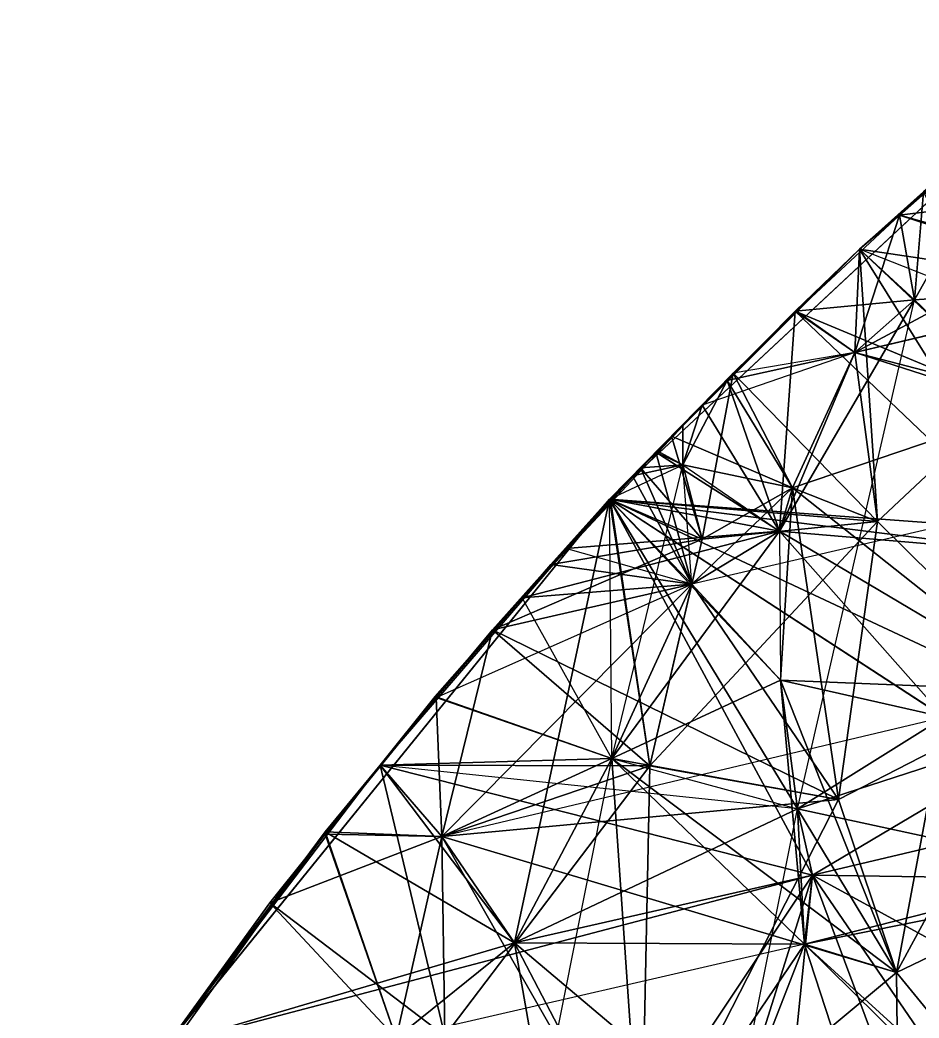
# Model space of a CAD drawing. Extents: x -22.5 to 0, y 0 to 22.5.
# Drawn here: x -19 to -15.08, y 13.078 to 17.43 of the extents above; entities that cross this region are included whole.
import ezdxf

# ---------------------------------------------------------------- set-up
doc = ezdxf.new("R2010")
doc.units = 0

msp = doc.modelspace()

# ---------------------------------------------------------------- linework, layer by layer
at = {"layer": 'Boundaries'}
for p, q in [((-16.43, 15.34, 58.95), (-14.19, 17.43, 58.95)), ((-15.34, 16.43, 54.58), (-14.19, 17.43, 54.58)), ((-16.43, 15.34, 54.58), (-15.34, 16.43, 54.58)), ((-18.36, 12.96, 58.95), (-16.43, 15.34, 58.95)), ((-17.43, 14.18, 54.58), (-16.43, 15.34, 54.58)), ((-18.36, 12.96, 54.58), (-17.43, 14.18, 54.58))]:
    msp.add_line(p, q, dxfattribs=at)
at = {"layer": 'Cylindrical crown wall'}
for points in [[(-16.43, 15.34, 58.95), (-14.19, 17.43, 58.95), (-15.34, 16.43, 57.86)], [(-14.19, 17.43, 58.95), (-15.06, 16.68, 57.58), (-15.34, 16.43, 57.86)], [(-14.77, 16.94, 56.22), (-14.19, 17.43, 55.67), (-14.77, 16.94, 55.13), (-15.34, 16.43, 55.67)], [(-15.34, 16.43, 57.13), (-15.06, 16.68, 57.58), (-14.19, 17.43, 56.77), (-14.77, 16.94, 56.22)], [(-14.19, 17.43, 54.58), (-15.34, 16.43, 54.58), (-14.77, 16.94, 55.13)], [(-15.34, 16.43, 55.67), (-14.77, 16.94, 55.13), (-15.34, 16.43, 54.58), (-15.89, 15.89, 55.13)], [(-15.89, 15.89, 56.22), (-15.34, 16.43, 57.13), (-14.77, 16.94, 56.22), (-15.34, 16.43, 55.67)], [(-15.62, 16.16, 57.58), (-15.34, 16.43, 57.86), (-15.06, 16.68, 57.58), (-15.34, 16.43, 57.13)], [(-16.43, 15.34, 58.95), (-15.34, 16.43, 57.86), (-15.62, 16.16, 57.58)], [(-15.89, 15.89, 56.22), (-15.34, 16.43, 55.67), (-15.89, 15.89, 55.13), (-16.43, 15.34, 55.67)], [(-16.43, 15.34, 56.77), (-15.62, 16.16, 57.58), (-15.34, 16.43, 57.13), (-15.89, 15.89, 56.22)], [(-15.34, 16.43, 54.58), (-16.43, 15.34, 54.58), (-15.89, 15.89, 55.13)], [(-16.43, 15.34, 58.95), (-15.62, 16.16, 57.58), (-16.43, 15.34, 56.77), (-17.19, 14.48, 57.58)], [(-16.43, 15.34, 55.67), (-15.89, 15.89, 55.13), (-16.43, 15.34, 54.58), (-16.94, 14.77, 55.13)], [(-16.43, 15.34, 56.77), (-15.89, 15.89, 56.22), (-16.43, 15.34, 55.67), (-16.94, 14.77, 56.22)], [(-18.36, 12.96, 58.95), (-16.43, 15.34, 58.95), (-17.43, 14.18, 57.86)], [(-16.43, 15.34, 58.95), (-17.19, 14.48, 57.58), (-17.43, 14.18, 57.86)], [(-16.94, 14.77, 56.22), (-16.43, 15.34, 55.67), (-16.94, 14.77, 55.13), (-17.43, 14.18, 55.67)], [(-17.43, 14.18, 57.13), (-17.19, 14.48, 57.58), (-16.43, 15.34, 56.77), (-16.94, 14.77, 56.22)], [(-16.43, 15.34, 54.58), (-17.43, 14.18, 54.58), (-16.94, 14.77, 55.13)], [(-17.43, 14.18, 55.67), (-16.94, 14.77, 55.13), (-17.43, 14.18, 54.58), (-17.91, 13.58, 55.13)], [(-17.91, 13.58, 56.22), (-17.43, 14.18, 57.13), (-16.94, 14.77, 56.22), (-17.43, 14.18, 55.67)], [(-17.67, 13.89, 57.58), (-17.43, 14.18, 57.86), (-17.19, 14.48, 57.58), (-17.43, 14.18, 57.13)], [(-18.36, 12.96, 58.95), (-17.43, 14.18, 57.86), (-17.67, 13.89, 57.58)], [(-17.91, 13.58, 56.22), (-17.43, 14.18, 55.67), (-17.91, 13.58, 55.13), (-18.36, 12.96, 55.67)], [(-17.67, 13.89, 57.58), (-17.43, 14.18, 57.13), (-17.91, 13.58, 56.22), (-18.36, 12.96, 56.77)], [(-17.43, 14.18, 54.58), (-18.36, 12.96, 54.58), (-17.91, 13.58, 55.13)], [(-18.36, 12.96, 58.95), (-17.67, 13.89, 57.58), (-18.36, 12.96, 56.77), (-19, 12, 57.58)], [(-18.36, 12.96, 55.67), (-17.91, 13.58, 55.13), (-18.36, 12.96, 54.58), (-18.79, 12.33, 55.13)], [(-18.36, 12.96, 56.77), (-17.91, 13.58, 56.22), (-18.36, 12.96, 55.67), (-18.79, 12.33, 56.22)]]:
    msp.add_3dface(points, dxfattribs=at)
at = {"layer": 'Elements'}
for points in [[(-15.34, 16.43, 57.86), (-14.51, 15.1, 57.99), (-14.19, 17.43, 58.95), (-16.43, 15.34, 58.95)], [(-16.43, 15.34, 58.95), (-14.51, 15.1, 57.99), (-14.19, 17.43, 58.95), (-13.0567, 15.0913, 59.573)], [(-14.19, 17.43, 54.58), (-14.77, 16.94, 55.13), (-15.34, 16.43, 54.58), (-14.1797, 16.2569, 55.4716)], [(-15.34, 16.43, 57.86), (-14.51, 15.1, 57.99), (-13.51, 15.71, 58.16), (-14.19, 17.43, 58.95)], [(-15.06, 16.68, 57.58), (-13.51, 15.71, 58.16), (-14.19, 17.43, 58.95), (-15.34, 16.43, 57.86)], [(-15.1, 16.21, 57.05), (-15.1652, 16.5782, 56.5461), (-15.34, 16.43, 57.13), (-14.6252, 17.0549, 57.1751)], [(-15.1, 16.21, 57.05), (-15.06, 16.68, 57.58), (-14.6252, 17.0549, 57.1751), (-15.34, 16.43, 57.13)], [(-15.1, 16.21, 57.05), (-14.6252, 17.0549, 57.1751), (-14.09, 16.28, 57.17), (-15.1652, 16.5782, 56.5461)], [(-15.1652, 16.5782, 56.5461), (-14.6252, 17.0549, 57.1751), (-14.09, 16.28, 57.17), (-13.9647, 16.7275, 56.3591)], [(-15.1652, 16.5782, 56.5461), (-14.77, 16.94, 56.22), (-14.6252, 17.0549, 57.1751), (-13.9647, 16.7275, 56.3591)], [(-15.1, 16.21, 57.05), (-14.6252, 17.0549, 57.1751), (-15.06, 16.68, 57.58), (-14.09, 16.28, 57.17)], [(-14.77, 16.94, 56.22), (-15.1652, 16.5782, 56.5461), (-15.34, 16.43, 55.67), (-14.1797, 16.2569, 55.4716)], [(-15.34, 16.43, 55.67), (-14.77, 16.94, 55.13), (-14.77, 16.94, 56.22), (-14.1797, 16.2569, 55.4716)], [(-15.34, 16.43, 54.58), (-14.77, 16.94, 55.13), (-15.34, 16.43, 55.67), (-14.1797, 16.2569, 55.4716)], [(-15.1652, 16.5782, 56.5461), (-14.1797, 16.2569, 55.4716), (-14.77, 16.94, 56.22), (-13.9647, 16.7275, 56.3591)], [(-15.36, 15.98, 56.66), (-14.1797, 16.2569, 55.4716), (-15.1652, 16.5782, 56.5461), (-13.9647, 16.7275, 56.3591)], [(-15.36, 15.98, 56.66), (-15.1652, 16.5782, 56.5461), (-14.09, 16.28, 57.17), (-13.9647, 16.7275, 56.3591)], [(-14.09, 16.28, 57.17), (-14.1797, 16.2569, 55.4716), (-15.36, 15.98, 56.66), (-13.9647, 16.7275, 56.3591)], [(-15.1, 16.21, 57.05), (-15.06, 16.68, 57.58), (-15.34, 16.43, 57.13), (-15.34, 16.43, 57.86)], [(-15.1, 16.21, 57.05), (-15.06, 16.68, 57.58), (-15.34, 16.43, 57.86), (-14.6052, 15.7374, 57.4919)], [(-13.51, 15.71, 58.16), (-15.34, 16.43, 57.86), (-15.06, 16.68, 57.58), (-14.6052, 15.7374, 57.4919)], [(-14.09, 16.28, 57.17), (-15.06, 16.68, 57.58), (-15.1, 16.21, 57.05), (-14.6052, 15.7374, 57.4919)], [(-15.1652, 16.5782, 56.5461), (-15.36, 15.98, 56.66), (-15.34, 16.43, 57.13), (-15.6148, 16.1602, 56.6754)], [(-15.36, 15.98, 56.66), (-15.34, 16.43, 55.67), (-15.6148, 16.1602, 56.6754), (-15.1652, 16.5782, 56.5461)], [(-15.36, 15.98, 56.66), (-15.1652, 16.5782, 56.5461), (-15.34, 16.43, 57.13), (-15.1, 16.21, 57.05)], [(-15.34, 16.43, 55.67), (-15.1652, 16.5782, 56.5461), (-15.36, 15.98, 56.66), (-14.1797, 16.2569, 55.4716)], [(-15.1, 16.21, 57.05), (-14.09, 16.28, 57.17), (-15.36, 15.98, 56.66), (-15.1652, 16.5782, 56.5461)], [(-15.34, 16.43, 57.86), (-14.51, 15.1, 57.99), (-16.43, 15.34, 58.95), (-15.62, 16.16, 57.58)], [(-16.43, 15.34, 54.58), (-15.34, 16.43, 54.58), (-15.89, 15.89, 55.13), (-15.2614, 15.2428, 55.4442)], [(-15.34, 16.43, 55.67), (-15.89, 15.89, 55.13), (-15.34, 16.43, 54.58), (-15.2614, 15.2428, 55.4442)], [(-15.34, 16.43, 55.67), (-15.36, 15.98, 56.66), (-15.6148, 16.1602, 56.6754), (-15.89, 15.89, 56.22)], [(-15.36, 15.98, 56.66), (-15.89, 15.89, 56.22), (-15.34, 16.43, 55.67), (-15.2614, 15.2428, 55.4442)], [(-15.34, 16.43, 55.67), (-15.89, 15.89, 56.22), (-15.89, 15.89, 55.13), (-15.2614, 15.2428, 55.4442)], [(-15.62, 16.16, 57.58), (-15.1, 16.21, 57.05), (-15.34, 16.43, 57.86), (-14.6052, 15.7374, 57.4919)], [(-15.62, 16.16, 57.58), (-15.36, 15.98, 56.66), (-15.6148, 16.1602, 56.6754), (-15.34, 16.43, 57.13)], [(-15.62, 16.16, 57.58), (-15.1, 16.21, 57.05), (-15.36, 15.98, 56.66), (-15.34, 16.43, 57.13)], [(-15.1, 16.21, 57.05), (-15.62, 16.16, 57.58), (-15.34, 16.43, 57.86), (-15.34, 16.43, 57.13)], [(-15.34, 16.43, 57.86), (-14.51, 15.1, 57.99), (-15.62, 16.16, 57.58), (-14.6052, 15.7374, 57.4919)], [(-15.34, 16.43, 55.67), (-14.1797, 16.2569, 55.4716), (-15.36, 15.98, 56.66), (-15.2614, 15.2428, 55.4442)], [(-15.34, 16.43, 54.58), (-14.1797, 16.2569, 55.4716), (-15.34, 16.43, 55.67), (-15.2614, 15.2428, 55.4442)], [(-13.51, 15.71, 58.16), (-14.51, 15.1, 57.99), (-15.34, 16.43, 57.86), (-14.6052, 15.7374, 57.4919)], [(-15.36, 15.98, 56.66), (-14.1797, 16.2569, 55.4716), (-14.09, 16.28, 57.17), (-13.5067, 15.4983, 56.4575)], [(-15.36, 15.98, 56.66), (-14.09, 16.28, 57.17), (-15.1, 16.21, 57.05), (-14.6052, 15.7374, 57.4919)], [(-15.36, 15.98, 56.66), (-13.5067, 15.4983, 56.4575), (-14.09, 16.28, 57.17), (-14.6052, 15.7374, 57.4919)], [(-15.36, 15.98, 56.66), (-14.1797, 16.2569, 55.4716), (-14.5121, 14.5036, 56.4512), (-15.2614, 15.2428, 55.4442)], [(-14.5121, 14.5036, 56.4512), (-14.1797, 16.2569, 55.4716), (-15.36, 15.98, 56.66), (-13.5067, 15.4983, 56.4575)], [(-15.62, 16.16, 57.58), (-15.688, 15.2008, 57.3016), (-15.36, 15.98, 56.66), (-15.1, 16.21, 57.05)], [(-15.1, 16.21, 57.05), (-14.6052, 15.7374, 57.4919), (-15.62, 16.16, 57.58), (-15.688, 15.2008, 57.3016)], [(-15.36, 15.98, 56.66), (-14.6052, 15.7374, 57.4919), (-15.1, 16.21, 57.05), (-15.688, 15.2008, 57.3016)], [(-16.0253, 15.7497, 57.1747), (-15.62, 16.16, 57.58), (-16.43, 15.34, 58.95), (-15.688, 15.2008, 57.3016)], [(-14.51, 15.1, 57.99), (-16.43, 15.34, 58.95), (-15.62, 16.16, 57.58), (-15.688, 15.2008, 57.3016)], [(-15.6148, 16.1602, 56.6754), (-15.36, 15.98, 56.66), (-16.0253, 15.7497, 57.1747), (-15.9171, 15.8579, 56.7653)], [(-15.36, 15.98, 56.66), (-15.6148, 16.1602, 56.6754), (-16.0253, 15.7497, 57.1747), (-15.62, 16.16, 57.58)], [(-15.688, 15.2008, 57.3016), (-15.62, 16.16, 57.58), (-15.36, 15.98, 56.66), (-16.0253, 15.7497, 57.1747)], [(-15.36, 15.98, 56.66), (-15.6148, 16.1602, 56.6754), (-15.89, 15.89, 56.22), (-15.9171, 15.8579, 56.7653)], [(-15.62, 16.16, 57.58), (-14.6052, 15.7374, 57.4919), (-14.51, 15.1, 57.99), (-15.688, 15.2008, 57.3016)], [(-16.0253, 15.7497, 57.1747), (-15.9171, 15.8579, 56.7653), (-15.36, 15.98, 56.66), (-15.688, 15.2008, 57.3016)], [(-15.36, 15.98, 56.66), (-15.9171, 15.8579, 56.7653), (-15.89, 15.89, 56.22), (-15.6324, 15.3893, 56.5773)], [(-15.9171, 15.8579, 56.7653), (-15.6324, 15.3893, 56.5773), (-15.36, 15.98, 56.66), (-15.688, 15.2008, 57.3016)], [(-15.89, 15.89, 56.22), (-15.2614, 15.2428, 55.4442), (-15.36, 15.98, 56.66), (-15.6324, 15.3893, 56.5773)], [(-15.6324, 15.3893, 56.5773), (-14.6052, 15.7374, 57.4919), (-15.36, 15.98, 56.66), (-15.688, 15.2008, 57.3016)], [(-15.36, 15.98, 56.66), (-15.6324, 15.3893, 56.5773), (-14.5121, 14.5036, 56.4512), (-14.6052, 15.7374, 57.4919)], [(-15.36, 15.98, 56.66), (-15.2614, 15.2428, 55.4442), (-14.5121, 14.5036, 56.4512), (-15.6324, 15.3893, 56.5773)], [(-14.5121, 14.5036, 56.4512), (-13.5067, 15.4983, 56.4575), (-15.36, 15.98, 56.66), (-14.6052, 15.7374, 57.4919)], [(-15.89, 15.89, 55.13), (-16.43, 15.34, 55.67), (-16.43, 15.34, 54.58), (-15.2614, 15.2428, 55.4442)], [(-15.89, 15.89, 56.22), (-16.43, 15.34, 55.67), (-15.89, 15.89, 55.13), (-15.2614, 15.2428, 55.4442)], [(-15.89, 15.89, 56.22), (-16.425, 15.3374, 56.1718), (-16.43, 15.34, 55.67), (-16.0257, 15.1658, 56.3813)], [(-16.43, 15.34, 55.67), (-15.2614, 15.2428, 55.4442), (-15.89, 15.89, 56.22), (-16.0257, 15.1658, 56.3813)], [(-16.1598, 15.6152, 56.4948), (-16.425, 15.3374, 56.1718), (-15.89, 15.89, 56.22), (-16.0257, 15.1658, 56.3813)], [(-15.89, 15.89, 56.22), (-15.9171, 15.8579, 56.7653), (-16.1598, 15.6152, 56.4948), (-15.6324, 15.3893, 56.5773)], [(-15.89, 15.89, 56.22), (-15.6324, 15.3893, 56.5773), (-16.1598, 15.6152, 56.4948), (-16.0257, 15.1658, 56.3813)], [(-15.2614, 15.2428, 55.4442), (-15.6324, 15.3893, 56.5773), (-15.89, 15.89, 56.22), (-16.0257, 15.1658, 56.3813)], [(-15.9171, 15.8579, 56.7653), (-16.1093, 15.6647, 56.7581), (-16.1598, 15.6152, 56.4948), (-15.6324, 15.3893, 56.5773)], [(-16.0253, 15.7497, 57.1747), (-15.9171, 15.8579, 56.7653), (-16.11, 15.49, 56.89), (-16.1093, 15.6647, 56.7581)], [(-16.11, 15.49, 56.89), (-16.1093, 15.6647, 56.7581), (-15.9171, 15.8579, 56.7653), (-15.6324, 15.3893, 56.5773)], [(-15.9171, 15.8579, 56.7653), (-16.11, 15.49, 56.89), (-15.688, 15.2008, 57.3016), (-16.0253, 15.7497, 57.1747)], [(-16.11, 15.49, 56.89), (-15.9171, 15.8579, 56.7653), (-15.688, 15.2008, 57.3016), (-15.6324, 15.3893, 56.5773)], [(-16.8099, 14.9102, 57.1748), (-16.0253, 15.7497, 57.1747), (-16.43, 15.34, 58.95), (-15.688, 15.2008, 57.3016)], [(-16.8099, 14.9102, 57.1748), (-16.2278, 15.5447, 56.9722), (-16.0253, 15.7497, 57.1747), (-15.688, 15.2008, 57.3016)], [(-16.2278, 15.5447, 56.9722), (-16.0253, 15.7497, 57.1747), (-16.11, 15.49, 56.89), (-16.1093, 15.6647, 56.7581)], [(-16.2278, 15.5447, 56.9722), (-16.11, 15.49, 56.89), (-16.0253, 15.7497, 57.1747), (-15.688, 15.2008, 57.3016)], [(-14.5121, 14.5036, 56.4512), (-14.6052, 15.7374, 57.4919), (-15.6324, 15.3893, 56.5773), (-15.688, 15.2008, 57.3016)], [(-14.97, 14.39, 57.75), (-14.6052, 15.7374, 57.4919), (-14.5121, 14.5036, 56.4512), (-15.688, 15.2008, 57.3016)], [(-14.51, 15.1, 57.99), (-14.6052, 15.7374, 57.4919), (-14.97, 14.39, 57.75), (-15.688, 15.2008, 57.3016)], [(-16.1598, 15.6152, 56.4948), (-16.295, 15.4775, 56.6325), (-16.11, 15.49, 56.89), (-16.1093, 15.6647, 56.7581)], [(-16.295, 15.4775, 56.6325), (-16.11, 15.49, 56.89), (-16.1093, 15.6647, 56.7581), (-16.2212, 15.5514, 56.8061)], [(-16.11, 15.49, 56.89), (-16.2278, 15.5447, 56.9722), (-16.1093, 15.6647, 56.7581), (-16.2212, 15.5514, 56.8061)], [(-16.1598, 15.6152, 56.4948), (-16.1093, 15.6647, 56.7581), (-16.11, 15.49, 56.89), (-15.6324, 15.3893, 56.5773)], [(-16.295, 15.4775, 56.6325), (-16.425, 15.3374, 56.1718), (-16.1598, 15.6152, 56.4948), (-16.0257, 15.1658, 56.3813)], [(-16.11, 15.49, 56.89), (-16.295, 15.4775, 56.6325), (-16.1598, 15.6152, 56.4948), (-16.0257, 15.1658, 56.3813)], [(-16.1598, 15.6152, 56.4948), (-15.6324, 15.3893, 56.5773), (-16.11, 15.49, 56.89), (-16.0257, 15.1658, 56.3813)], [(-16.6201, 15.1249, 56.9726), (-16.2278, 15.5447, 56.9722), (-16.8099, 14.9102, 57.1748), (-15.688, 15.2008, 57.3016)], [(-16.6201, 15.1249, 56.9726), (-16.2278, 15.5447, 56.9722), (-16.07, 14.97, 56.82), (-16.3288, 15.4425, 56.8712)], [(-16.07, 14.97, 56.82), (-16.2278, 15.5447, 56.9722), (-16.6201, 15.1249, 56.9726), (-15.688, 15.2008, 57.3016)], [(-16.295, 15.4775, 56.6325), (-16.3288, 15.4425, 56.8712), (-16.11, 15.49, 56.89), (-16.2212, 15.5514, 56.8061)], [(-16.3288, 15.4425, 56.8712), (-16.2278, 15.5447, 56.9722), (-16.11, 15.49, 56.89), (-16.2212, 15.5514, 56.8061)], [(-16.3288, 15.4425, 56.8712), (-16.07, 14.97, 56.82), (-16.11, 15.49, 56.89), (-16.2278, 15.5447, 56.9722)], [(-16.07, 14.97, 56.82), (-16.11, 15.49, 56.89), (-16.2278, 15.5447, 56.9722), (-15.688, 15.2008, 57.3016)], [(-16.685, 15.055, 56.495), (-16.425, 15.3374, 56.1718), (-16.295, 15.4775, 56.6325), (-16.0257, 15.1658, 56.3813)], [(-16.43, 15.34, 56.77), (-16.685, 15.055, 56.495), (-16.295, 15.4775, 56.6325), (-16.0257, 15.1658, 56.3813)], [(-16.43, 15.34, 56.77), (-16.07, 14.97, 56.82), (-16.11, 15.49, 56.89), (-16.3288, 15.4425, 56.8712)], [(-16.11, 15.49, 56.89), (-16.295, 15.4775, 56.6325), (-16.07, 14.97, 56.82), (-16.43, 15.34, 56.77)], [(-16.43, 15.34, 56.77), (-16.11, 15.49, 56.89), (-16.295, 15.4775, 56.6325), (-16.3288, 15.4425, 56.8712)], [(-16.43, 15.34, 56.77), (-16.295, 15.4775, 56.6325), (-16.07, 14.97, 56.82), (-16.0257, 15.1658, 56.3813)], [(-16.07, 14.97, 56.82), (-16.295, 15.4775, 56.6325), (-16.11, 15.49, 56.89), (-16.0257, 15.1658, 56.3813)], [(-16.07, 14.97, 56.82), (-15.6324, 15.3893, 56.5773), (-16.11, 15.49, 56.89), (-15.688, 15.2008, 57.3016)], [(-16.11, 15.49, 56.89), (-15.6324, 15.3893, 56.5773), (-16.07, 14.97, 56.82), (-16.0257, 15.1658, 56.3813)], [(-16.6201, 15.1249, 56.9726), (-16.3288, 15.4425, 56.8712), (-16.07, 14.97, 56.82), (-16.43, 15.34, 56.77)], [(-16.07, 14.97, 56.82), (-15.431, 14.0311, 56.1552), (-15.6324, 15.3893, 56.5773), (-15.6836, 14.5513, 57.3982)], [(-16.07, 14.97, 56.82), (-16.0257, 15.1658, 56.3813), (-15.6324, 15.3893, 56.5773), (-15.431, 14.0311, 56.1552)], [(-16.07, 14.97, 56.82), (-15.6836, 14.5513, 57.3982), (-15.6324, 15.3893, 56.5773), (-15.688, 15.2008, 57.3016)], [(-15.6324, 15.3893, 56.5773), (-16.0257, 15.1658, 56.3813), (-15.2614, 15.2428, 55.4442), (-15.431, 14.0311, 56.1552)], [(-15.6324, 15.3893, 56.5773), (-15.6836, 14.5513, 57.3982), (-14.5121, 14.5036, 56.4512), (-15.688, 15.2008, 57.3016)], [(-15.6324, 15.3893, 56.5773), (-15.431, 14.0311, 56.1552), (-14.5121, 14.5036, 56.4512), (-15.6836, 14.5513, 57.3982)], [(-14.5121, 14.5036, 56.4512), (-15.6324, 15.3893, 56.5773), (-15.2614, 15.2428, 55.4442), (-15.431, 14.0311, 56.1552)], [(-16.43, 15.34, 58.95), (-18.36, 12.96, 58.95), (-17.43, 14.18, 57.86), (-15.5447, 13.7014, 59.3868)], [(-16.94, 14.77, 55.13), (-17.43, 14.18, 54.58), (-16.43, 15.34, 54.58), (-16.2536, 14.1769, 55.479)], [(-16.42, 14.21, 57.41), (-17.43, 14.18, 57.86), (-16.43, 15.34, 58.95), (-17.19, 14.48, 57.58)], [(-17.43, 14.18, 57.86), (-16.42, 14.21, 57.41), (-16.43, 15.34, 58.95), (-15.61, 13.99, 57.98)], [(-15.61, 13.99, 57.98), (-16.43, 15.34, 58.95), (-17.43, 14.18, 57.86), (-16.8433, 13.4059, 57.7658)], [(-16.43, 15.34, 58.95), (-15.5447, 13.7014, 59.3868), (-17.43, 14.18, 57.86), (-16.8433, 13.4059, 57.7658)], [(-16.42, 14.21, 57.41), (-16.43, 15.34, 58.95), (-16.8099, 14.9102, 57.1748), (-17.19, 14.48, 57.58)], [(-16.43, 15.34, 55.67), (-16.94, 14.77, 55.13), (-16.43, 15.34, 54.58), (-16.2536, 14.1769, 55.479)], [(-16.43, 15.34, 55.67), (-16.94, 14.77, 56.22), (-16.2536, 14.1769, 55.479), (-16.425, 15.3374, 56.1718)], [(-16.43, 15.34, 55.67), (-16.94, 14.77, 56.22), (-16.94, 14.77, 55.13), (-16.2536, 14.1769, 55.479)], [(-16.2536, 14.1769, 55.479), (-16.425, 15.3374, 56.1718), (-16.94, 14.77, 56.22), (-16.0257, 15.1658, 56.3813)], [(-16.94, 14.77, 56.22), (-16.425, 15.3374, 56.1718), (-16.685, 15.055, 56.495), (-16.0257, 15.1658, 56.3813)], [(-15.61, 13.99, 57.98), (-15.5447, 13.7014, 59.3868), (-16.43, 15.34, 58.95), (-16.8433, 13.4059, 57.7658)], [(-16.42, 14.21, 57.41), (-16.8099, 14.9102, 57.1748), (-16.43, 15.34, 58.95), (-15.688, 15.2008, 57.3016)], [(-16.43, 15.34, 56.77), (-16.07, 14.97, 56.82), (-16.6201, 15.1249, 56.9726), (-16.685, 15.055, 56.495)], [(-16.07, 14.97, 56.82), (-16.685, 15.055, 56.495), (-16.43, 15.34, 56.77), (-16.0257, 15.1658, 56.3813)], [(-16.42, 14.21, 57.41), (-16.43, 15.34, 58.95), (-15.61, 13.99, 57.98), (-15.6836, 14.5513, 57.3982)], [(-14.51, 15.1, 57.99), (-14.345, 13.9836, 59.5572), (-16.43, 15.34, 58.95), (-14.3908, 14.385, 58.2655)], [(-16.43, 15.34, 58.95), (-15.5447, 13.7014, 59.3868), (-15.61, 13.99, 57.98), (-14.3908, 14.385, 58.2655)], [(-16.43, 15.34, 58.95), (-14.97, 14.39, 57.75), (-14.51, 15.1, 57.99), (-14.3908, 14.385, 58.2655)], [(-16.43, 15.34, 58.95), (-14.345, 13.9836, 59.5572), (-15.5447, 13.7014, 59.3868), (-14.3908, 14.385, 58.2655)], [(-15.61, 13.99, 57.98), (-14.97, 14.39, 57.75), (-16.43, 15.34, 58.95), (-14.3908, 14.385, 58.2655)], [(-14.51, 15.1, 57.99), (-13.0567, 15.0913, 59.573), (-16.43, 15.34, 58.95), (-14.345, 13.9836, 59.5572)], [(-14.97, 14.39, 57.75), (-15.61, 13.99, 57.98), (-16.43, 15.34, 58.95), (-15.6836, 14.5513, 57.3982)], [(-16.43, 15.34, 55.67), (-16.2536, 14.1769, 55.479), (-16.43, 15.34, 54.58), (-15.2614, 15.2428, 55.4442)], [(-16.2536, 14.1769, 55.479), (-15.2614, 15.2428, 55.4442), (-16.43, 15.34, 55.67), (-16.0257, 15.1658, 56.3813)], [(-16.43, 15.34, 55.67), (-16.425, 15.3374, 56.1718), (-16.2536, 14.1769, 55.479), (-16.0257, 15.1658, 56.3813)], [(-14.97, 14.39, 57.75), (-16.43, 15.34, 58.95), (-14.51, 15.1, 57.99), (-15.688, 15.2008, 57.3016)], [(-14.97, 14.39, 57.75), (-15.6836, 14.5513, 57.3982), (-16.43, 15.34, 58.95), (-15.688, 15.2008, 57.3016)], [(-16.43, 15.34, 58.95), (-15.6836, 14.5513, 57.3982), (-16.42, 14.21, 57.41), (-15.688, 15.2008, 57.3016)], [(-15.2614, 15.2428, 55.4442), (-16.0257, 15.1658, 56.3813), (-16.2536, 14.1769, 55.479), (-15.431, 14.0311, 56.1552)], [(-16.07, 14.97, 56.82), (-16.42, 14.21, 57.41), (-15.688, 15.2008, 57.3016), (-16.8099, 14.9102, 57.1748)], [(-16.07, 14.97, 56.82), (-16.6201, 15.1249, 56.9726), (-16.8099, 14.9102, 57.1748), (-15.688, 15.2008, 57.3016)], [(-16.42, 14.21, 57.41), (-16.07, 14.97, 56.82), (-15.688, 15.2008, 57.3016), (-15.6836, 14.5513, 57.3982)], [(-14.5121, 14.5036, 56.4512), (-15.6836, 14.5513, 57.3982), (-14.97, 14.39, 57.75), (-15.688, 15.2008, 57.3016)], [(-16.685, 15.055, 56.495), (-16.07, 14.97, 56.82), (-16.94, 14.77, 56.22), (-16.0257, 15.1658, 56.3813)], [(-16.94, 14.77, 56.22), (-16.07, 14.97, 56.82), (-16.2536, 14.1769, 55.479), (-16.0257, 15.1658, 56.3813)], [(-16.2536, 14.1769, 55.479), (-16.0257, 15.1658, 56.3813), (-16.07, 14.97, 56.82), (-15.431, 14.0311, 56.1552)], [(-16.07, 14.97, 56.82), (-16.6201, 15.1249, 56.9726), (-16.685, 15.055, 56.495), (-16.8099, 14.9102, 57.1748)], [(-16.07, 14.97, 56.82), (-16.685, 15.055, 56.495), (-16.94, 14.77, 56.22), (-17.1849, 14.4751, 56.6749)], [(-16.685, 15.055, 56.495), (-16.07, 14.97, 56.82), (-16.8099, 14.9102, 57.1748), (-17.1849, 14.4751, 56.6749)], [(-17.1849, 14.4751, 56.6749), (-17.16, 13.87, 56.74), (-16.07, 14.97, 56.82), (-16.42, 14.21, 57.41)], [(-17.16, 13.87, 56.74), (-17.1849, 14.4751, 56.6749), (-16.07, 14.97, 56.82), (-16.94, 14.77, 56.22)], [(-16.07, 14.97, 56.82), (-16.8099, 14.9102, 57.1748), (-17.1849, 14.4751, 56.6749), (-16.42, 14.21, 57.41)], [(-16.07, 14.97, 56.82), (-16.42, 14.21, 57.41), (-17.16, 13.87, 56.74), (-15.431, 14.0311, 56.1552)], [(-16.94, 14.77, 56.22), (-16.07, 14.97, 56.82), (-17.16, 13.87, 56.74), (-15.431, 14.0311, 56.1552)], [(-16.94, 14.77, 56.22), (-16.2536, 14.1769, 55.479), (-16.07, 14.97, 56.82), (-15.431, 14.0311, 56.1552)], [(-16.42, 14.21, 57.41), (-15.431, 14.0311, 56.1552), (-16.07, 14.97, 56.82), (-15.6836, 14.5513, 57.3982)], [(-17.19, 14.48, 57.58), (-16.42, 14.21, 57.41), (-17.1849, 14.4751, 56.6749), (-16.8099, 14.9102, 57.1748)], [(-17.43, 14.18, 54.58), (-16.94, 14.77, 55.13), (-17.43, 14.18, 55.67), (-16.2536, 14.1769, 55.479)], [(-17.43, 14.18, 55.67), (-17.1849, 14.4751, 56.6749), (-17.16, 13.87, 56.74), (-16.94, 14.77, 56.22)], [(-17.16, 13.87, 56.74), (-17.43, 14.18, 55.67), (-16.94, 14.77, 56.22), (-16.2536, 14.1769, 55.479)], [(-16.94, 14.77, 56.22), (-17.43, 14.18, 55.67), (-16.94, 14.77, 55.13), (-16.2536, 14.1769, 55.479)], [(-17.16, 13.87, 56.74), (-16.2536, 14.1769, 55.479), (-16.94, 14.77, 56.22), (-15.431, 14.0311, 56.1552)], [(-15.1776, 13.2759, 56.8768), (-15.431, 14.0311, 56.1552), (-16.42, 14.21, 57.41), (-15.6836, 14.5513, 57.3982)], [(-16.42, 14.21, 57.41), (-15.61, 13.99, 57.98), (-15.58, 13.4, 57.91), (-15.6836, 14.5513, 57.3982)], [(-15.58, 13.4, 57.91), (-15.1776, 13.2759, 56.8768), (-16.42, 14.21, 57.41), (-15.6836, 14.5513, 57.3982)], [(-14.97, 14.39, 57.75), (-15.1776, 13.2759, 56.8768), (-15.61, 13.99, 57.98), (-15.6836, 14.5513, 57.3982)], [(-14.5121, 14.5036, 56.4512), (-15.1776, 13.2759, 56.8768), (-14.97, 14.39, 57.75), (-15.6836, 14.5513, 57.3982)], [(-14.5121, 14.5036, 56.4512), (-15.431, 14.0311, 56.1552), (-15.1776, 13.2759, 56.8768), (-15.6836, 14.5513, 57.3982)], [(-15.61, 13.99, 57.98), (-15.1776, 13.2759, 56.8768), (-15.58, 13.4, 57.91), (-15.6836, 14.5513, 57.3982)], [(-14.97, 14.39, 57.75), (-15.1776, 13.2759, 56.8768), (-14.5121, 14.5036, 56.4512), (-14.175, 13.7571, 57.3289)], [(-17.43, 14.18, 57.13), (-17.16, 13.87, 56.74), (-17.67, 13.88, 56.6751), (-17.1849, 14.4751, 56.6749)], [(-17.1849, 14.4751, 56.6749), (-17.16, 13.87, 56.74), (-17.67, 13.88, 56.6751), (-17.43, 14.18, 55.67)], [(-17.43, 14.18, 57.13), (-17.19, 14.48, 57.58), (-16.42, 14.21, 57.41), (-17.1849, 14.4751, 56.6749)], [(-17.43, 14.18, 57.86), (-17.19, 14.48, 57.58), (-16.42, 14.21, 57.41), (-16.8433, 13.4059, 57.7658)], [(-16.42, 14.21, 57.41), (-17.19, 14.48, 57.58), (-17.43, 14.18, 57.13), (-16.8433, 13.4059, 57.7658)], [(-17.43, 14.18, 57.13), (-17.19, 14.48, 57.58), (-17.43, 14.18, 57.86), (-16.8433, 13.4059, 57.7658)], [(-17.43, 14.18, 57.13), (-16.42, 14.21, 57.41), (-17.16, 13.87, 56.74), (-17.1849, 14.4751, 56.6749)], [(-15.58, 13.4, 57.91), (-14.18, 13.68, 58.51), (-14.97, 14.39, 57.75), (-15.61, 13.99, 57.98)], [(-15.61, 13.99, 57.98), (-14.18, 13.68, 58.51), (-14.97, 14.39, 57.75), (-14.3908, 14.385, 58.2655)], [(-15.58, 13.4, 57.91), (-15.61, 13.99, 57.98), (-14.97, 14.39, 57.75), (-15.1776, 13.2759, 56.8768)], [(-15.61, 13.99, 57.98), (-15.5447, 13.7014, 59.3868), (-14.18, 13.68, 58.51), (-14.3908, 14.385, 58.2655)], [(-14.97, 14.39, 57.75), (-14.18, 13.68, 58.51), (-15.58, 13.4, 57.91), (-14.175, 13.7571, 57.3289)], [(-15.58, 13.4, 57.91), (-15.1776, 13.2759, 56.8768), (-14.97, 14.39, 57.75), (-14.175, 13.7571, 57.3289)], [(-15.5447, 13.7014, 59.3868), (-14.345, 13.9836, 59.5572), (-14.18, 13.68, 58.51), (-14.3908, 14.385, 58.2655)], [(-17.43, 14.18, 57.86), (-16.42, 14.21, 57.41), (-15.61, 13.99, 57.98), (-16.8433, 13.4059, 57.7658)], [(-17.16, 13.87, 56.74), (-16.42, 14.21, 57.41), (-17.43, 14.18, 57.13), (-16.8433, 13.4059, 57.7658)], [(-16.42, 14.21, 57.41), (-16.2912, 12.3474, 56.706), (-17.16, 13.87, 56.74), (-15.1776, 13.2759, 56.8768)], [(-16.42, 14.21, 57.41), (-15.1776, 13.2759, 56.8768), (-17.16, 13.87, 56.74), (-15.431, 14.0311, 56.1552)], [(-17.16, 13.87, 56.74), (-16.2912, 12.3474, 56.706), (-16.42, 14.21, 57.41), (-16.8433, 13.4059, 57.7658)], [(-16.42, 14.21, 57.41), (-15.1776, 13.2759, 56.8768), (-15.58, 13.4, 57.91), (-16.8433, 13.4059, 57.7658)], [(-16.2912, 12.3474, 56.706), (-15.1776, 13.2759, 56.8768), (-16.42, 14.21, 57.41), (-16.8433, 13.4059, 57.7658)], [(-16.42, 14.21, 57.41), (-15.58, 13.4, 57.91), (-15.61, 13.99, 57.98), (-16.8433, 13.4059, 57.7658)], [(-17.43, 14.18, 57.86), (-15.5447, 13.7014, 59.3868), (-18.36, 12.96, 58.95), (-16.8433, 13.4059, 57.7658)], [(-18.36, 12.96, 58.95), (-17.67, 13.89, 57.58), (-17.43, 14.18, 57.86), (-16.8433, 13.4059, 57.7658)], [(-17.43, 14.18, 54.58), (-17.91, 13.58, 55.13), (-18.36, 12.96, 54.58), (-17.148, 13.0006, 55.5702)], [(-17.91, 13.58, 56.22), (-17.43, 14.18, 55.67), (-17.16, 13.87, 56.74), (-17.148, 13.0006, 55.5702)], [(-17.43, 14.18, 54.58), (-17.43, 14.18, 55.67), (-17.91, 13.58, 55.13), (-17.148, 13.0006, 55.5702)], [(-17.91, 13.58, 55.13), (-17.43, 14.18, 55.67), (-17.91, 13.58, 56.22), (-17.148, 13.0006, 55.5702)], [(-17.91, 13.58, 56.22), (-17.16, 13.87, 56.74), (-17.43, 14.18, 55.67), (-17.67, 13.88, 56.6751)], [(-17.67, 13.89, 57.58), (-17.16, 13.87, 56.74), (-17.43, 14.18, 57.13), (-16.8433, 13.4059, 57.7658)], [(-17.43, 14.18, 57.13), (-17.43, 14.18, 57.86), (-17.67, 13.89, 57.58), (-16.8433, 13.4059, 57.7658)], [(-17.43, 14.18, 57.13), (-17.16, 13.87, 56.74), (-17.67, 13.89, 57.58), (-17.67, 13.88, 56.6751)], [(-17.16, 13.87, 56.74), (-17.148, 13.0006, 55.5702), (-17.43, 14.18, 55.67), (-16.2536, 14.1769, 55.479)], [(-17.43, 14.18, 55.67), (-17.148, 13.0006, 55.5702), (-17.43, 14.18, 54.58), (-16.2536, 14.1769, 55.479)], [(-16.2912, 12.3474, 56.706), (-17.148, 13.0006, 55.5702), (-17.16, 13.87, 56.74), (-16.2536, 14.1769, 55.479)], [(-16.2912, 12.3474, 56.706), (-16.2536, 14.1769, 55.479), (-17.16, 13.87, 56.74), (-15.431, 14.0311, 56.1552)], [(-17.16, 13.87, 56.74), (-15.1776, 13.2759, 56.8768), (-16.2912, 12.3474, 56.706), (-15.431, 14.0311, 56.1552)], [(-15.58, 13.4, 57.91), (-15.5447, 13.7014, 59.3868), (-15.61, 13.99, 57.98), (-16.8433, 13.4059, 57.7658)], [(-15.58, 13.4, 57.91), (-14.18, 13.68, 58.51), (-15.61, 13.99, 57.98), (-15.5447, 13.7014, 59.3868)], [(-14.18, 13.68, 58.51), (-14.345, 13.9836, 59.5572), (-15.5447, 13.7014, 59.3868), (-14.6265, 13.1989, 59.6382)], [(-18.36, 12.96, 56.77), (-17.36, 12.99, 57.05), (-17.67, 13.89, 57.58), (-18.68, 12.48, 57.175)], [(-18.68, 12.48, 57.175), (-17.36, 12.99, 57.05), (-17.67, 13.89, 57.58), (-18.36, 12.96, 58.95)], [(-18.36, 12.96, 58.95), (-17.36, 12.99, 57.05), (-17.67, 13.89, 57.58), (-16.8433, 13.4059, 57.7658)], [(-17.36, 12.99, 57.05), (-17.67, 13.89, 57.58), (-17.67, 13.88, 56.6751), (-18.36, 12.96, 56.77)], [(-17.67, 13.89, 57.58), (-17.36, 12.99, 57.05), (-17.16, 13.87, 56.74), (-16.8433, 13.4059, 57.7658)], [(-17.36, 12.99, 57.05), (-17.67, 13.88, 56.6751), (-17.67, 13.89, 57.58), (-17.16, 13.87, 56.74)], [(-17.67, 13.88, 56.6751), (-17.36, 12.99, 57.05), (-18.36, 12.96, 56.77), (-17.91, 13.58, 56.22)], [(-17.36, 12.99, 57.05), (-17.67, 13.88, 56.6751), (-17.16, 13.87, 56.74), (-17.91, 13.58, 56.22)], [(-17.91, 13.58, 56.22), (-17.16, 13.87, 56.74), (-17.36, 12.99, 57.05), (-17.148, 13.0006, 55.5702)], [(-17.36, 12.99, 57.05), (-16.2912, 12.3474, 56.706), (-17.16, 13.87, 56.74), (-16.8433, 13.4059, 57.7658)], [(-17.16, 13.87, 56.74), (-16.2912, 12.3474, 56.706), (-17.36, 12.99, 57.05), (-17.148, 13.0006, 55.5702)], [(-14.4015, 12.3267, 58.25), (-15.1776, 13.2759, 56.8768), (-15.58, 13.4, 57.91), (-14.175, 13.7571, 57.3289)], [(-14.84, 12.67, 58.64), (-14.4015, 12.3267, 58.25), (-15.58, 13.4, 57.91), (-14.175, 13.7571, 57.3289)], [(-14.84, 12.67, 58.64), (-15.58, 13.4, 57.91), (-14.18, 13.68, 58.51), (-14.175, 13.7571, 57.3289)], [(-18.36, 12.96, 58.95), (-16.8433, 13.4059, 57.7658), (-15.5447, 13.7014, 59.3868), (-16.5462, 12.1985, 59.4179)], [(-15.5447, 13.7014, 59.3868), (-16.8433, 13.4059, 57.7658), (-15.89, 12.6, 58.47), (-16.5462, 12.1985, 59.4179)], [(-15.89, 12.6, 58.47), (-15.5447, 13.7014, 59.3868), (-15.58, 13.4, 57.91), (-16.8433, 13.4059, 57.7658)], [(-15.89, 12.6, 58.47), (-15.6631, 12.5243, 59.5467), (-15.5447, 13.7014, 59.3868), (-16.5462, 12.1985, 59.4179)], [(-15.89, 12.6, 58.47), (-14.84, 12.67, 58.64), (-15.58, 13.4, 57.91), (-15.5447, 13.7014, 59.3868)], [(-14.84, 12.67, 58.64), (-15.5447, 13.7014, 59.3868), (-15.89, 12.6, 58.47), (-15.6631, 12.5243, 59.5467)], [(-15.5447, 13.7014, 59.3868), (-15.6631, 12.5243, 59.5467), (-15.04, 12.35, 59.03), (-14.6265, 13.1989, 59.6382)], [(-15.04, 12.35, 59.03), (-15.5447, 13.7014, 59.3868), (-14.84, 12.67, 58.64), (-15.6631, 12.5243, 59.5467)], [(-15.58, 13.4, 57.91), (-14.84, 12.67, 58.64), (-14.18, 13.68, 58.51), (-15.5447, 13.7014, 59.3868)], [(-14.84, 12.67, 58.64), (-15.5447, 13.7014, 59.3868), (-15.04, 12.35, 59.03), (-14.6265, 13.1989, 59.6382)], [(-14.18, 13.68, 58.51), (-15.5447, 13.7014, 59.3868), (-14.84, 12.67, 58.64), (-14.6265, 13.1989, 59.6382)], [(-18.36, 12.96, 56.77), (-17.91, 13.58, 56.22), (-17.36, 12.99, 57.05), (-17.148, 13.0006, 55.5702)], [(-18.36, 12.96, 54.58), (-17.91, 13.58, 55.13), (-18.36, 12.96, 55.67), (-17.148, 13.0006, 55.5702)], [(-18.36, 12.96, 55.67), (-17.91, 13.58, 56.22), (-18.36, 12.96, 56.77), (-17.148, 13.0006, 55.5702)], [(-17.91, 13.58, 55.13), (-17.91, 13.58, 56.22), (-18.36, 12.96, 55.67), (-17.148, 13.0006, 55.5702)], [(-16.65, 12.3, 57.8), (-17.36, 12.99, 57.05), (-18.36, 12.96, 58.95), (-16.8433, 13.4059, 57.7658)], [(-16.65, 12.3, 57.8), (-16.8433, 13.4059, 57.7658), (-18.36, 12.96, 58.95), (-16.5462, 12.1985, 59.4179)], [(-16.65, 12.3, 57.8), (-16.2912, 12.3474, 56.706), (-17.36, 12.99, 57.05), (-16.8433, 13.4059, 57.7658)], [(-15.58, 13.4, 57.91), (-16.2912, 12.3474, 56.706), (-16.65, 12.3, 57.8), (-16.8433, 13.4059, 57.7658)], [(-16.65, 12.3, 57.8), (-15.89, 12.6, 58.47), (-15.58, 13.4, 57.91), (-16.8433, 13.4059, 57.7658)], [(-15.89, 12.6, 58.47), (-16.8433, 13.4059, 57.7658), (-16.65, 12.3, 57.8), (-16.5462, 12.1985, 59.4179)], [(-15.58, 13.4, 57.91), (-15.1776, 13.2759, 56.8768), (-16.2912, 12.3474, 56.706), (-16.8433, 13.4059, 57.7658)], [(-15.58, 13.4, 57.91), (-15.89, 12.6, 58.47), (-16.65, 12.3, 57.8), (-15.1659, 12.1316, 57.7833)], [(-16.65, 12.3, 57.8), (-16.2912, 12.3474, 56.706), (-15.58, 13.4, 57.91), (-15.1659, 12.1316, 57.7833)], [(-15.58, 13.4, 57.91), (-15.1659, 12.1316, 57.7833), (-16.2912, 12.3474, 56.706), (-15.1776, 13.2759, 56.8768)], [(-15.58, 13.4, 57.91), (-14.84, 12.67, 58.64), (-15.89, 12.6, 58.47), (-15.1659, 12.1316, 57.7833)], [(-14.84, 12.67, 58.64), (-15.1659, 12.1316, 57.7833), (-15.58, 13.4, 57.91), (-14.4015, 12.3267, 58.25)], [(-15.58, 13.4, 57.91), (-14.4015, 12.3267, 58.25), (-15.1659, 12.1316, 57.7833), (-15.1776, 13.2759, 56.8768)], [(-15.04, 12.35, 59.03), (-15.6631, 12.5243, 59.5467), (-14.58, 12.11, 59.83), (-14.6265, 13.1989, 59.6382)]]:
    msp.add_3dface(points, dxfattribs=at)
at = {"layer": 'Faces'}
for points in [[(-14.19, 17.43, 58.95), (-16.43, 15.34, 58.95), (-15.34, 16.43, 57.86)], [(-14.19, 17.43, 58.95), (-13.0567, 15.0913, 59.573), (-16.43, 15.34, 58.95)], [(-14.19, 17.43, 58.95), (-15.34, 16.43, 57.86), (-15.06, 16.68, 57.58)], [(-14.19, 17.43, 54.58), (-14.77, 16.94, 55.13), (-15.34, 16.43, 54.58)], [(-15.34, 16.43, 54.58), (-14.1797, 16.2569, 55.4716), (-14.19, 17.43, 54.58)], [(-15.06, 16.68, 57.58), (-15.34, 16.43, 57.13), (-14.6252, 17.0549, 57.1751)], [(-15.1652, 16.5782, 56.5461), (-14.6252, 17.0549, 57.1751), (-15.34, 16.43, 57.13)], [(-15.1652, 16.5782, 56.5461), (-14.77, 16.94, 56.22), (-14.6252, 17.0549, 57.1751)], [(-15.34, 16.43, 54.58), (-14.77, 16.94, 55.13), (-15.34, 16.43, 55.67)], [(-15.34, 16.43, 55.67), (-14.77, 16.94, 55.13), (-14.77, 16.94, 56.22)], [(-14.77, 16.94, 56.22), (-15.1652, 16.5782, 56.5461), (-15.34, 16.43, 55.67)], [(-15.06, 16.68, 57.58), (-15.34, 16.43, 57.86), (-15.34, 16.43, 57.13)], [(-15.34, 16.43, 57.13), (-15.6148, 16.1602, 56.6754), (-15.1652, 16.5782, 56.5461)], [(-15.34, 16.43, 55.67), (-15.1652, 16.5782, 56.5461), (-15.6148, 16.1602, 56.6754)], [(-16.43, 15.34, 58.95), (-15.62, 16.16, 57.58), (-15.34, 16.43, 57.86)], [(-16.43, 15.34, 54.58), (-15.34, 16.43, 54.58), (-15.89, 15.89, 55.13)], [(-16.43, 15.34, 54.58), (-15.2614, 15.2428, 55.4442), (-15.34, 16.43, 54.58)], [(-15.34, 16.43, 55.67), (-15.89, 15.89, 55.13), (-15.34, 16.43, 54.58)], [(-15.34, 16.43, 55.67), (-15.89, 15.89, 56.22), (-15.89, 15.89, 55.13)], [(-15.6148, 16.1602, 56.6754), (-15.89, 15.89, 56.22), (-15.34, 16.43, 55.67)], [(-15.62, 16.16, 57.58), (-15.34, 16.43, 57.13), (-15.34, 16.43, 57.86)], [(-15.6148, 16.1602, 56.6754), (-15.34, 16.43, 57.13), (-15.62, 16.16, 57.58)], [(-15.34, 16.43, 54.58), (-15.2614, 15.2428, 55.4442), (-14.1797, 16.2569, 55.4716)], [(-14.1797, 16.2569, 55.4716), (-15.2614, 15.2428, 55.4442), (-14.5121, 14.5036, 56.4512)], [(-16.0253, 15.7497, 57.1747), (-15.62, 16.16, 57.58), (-16.43, 15.34, 58.95)], [(-16.0253, 15.7497, 57.1747), (-15.9171, 15.8579, 56.7653), (-15.6148, 16.1602, 56.6754)], [(-15.6148, 16.1602, 56.6754), (-15.62, 16.16, 57.58), (-16.0253, 15.7497, 57.1747)], [(-15.6148, 16.1602, 56.6754), (-15.9171, 15.8579, 56.7653), (-15.89, 15.89, 56.22)], [(-15.89, 15.89, 55.13), (-16.43, 15.34, 55.67), (-16.43, 15.34, 54.58)], [(-15.89, 15.89, 56.22), (-16.43, 15.34, 55.67), (-15.89, 15.89, 55.13)], [(-15.89, 15.89, 56.22), (-16.425, 15.3374, 56.1718), (-16.43, 15.34, 55.67)], [(-16.1598, 15.6152, 56.4948), (-16.425, 15.3374, 56.1718), (-15.89, 15.89, 56.22)], [(-15.89, 15.89, 56.22), (-15.9171, 15.8579, 56.7653), (-16.1598, 15.6152, 56.4948)], [(-15.9171, 15.8579, 56.7653), (-16.1093, 15.6647, 56.7581), (-16.1598, 15.6152, 56.4948)], [(-16.0253, 15.7497, 57.1747), (-16.1093, 15.6647, 56.7581), (-15.9171, 15.8579, 56.7653)], [(-16.8099, 14.9102, 57.1748), (-16.0253, 15.7497, 57.1747), (-16.43, 15.34, 58.95)], [(-16.8099, 14.9102, 57.1748), (-16.2278, 15.5447, 56.9722), (-16.0253, 15.7497, 57.1747)], [(-16.2278, 15.5447, 56.9722), (-16.1093, 15.6647, 56.7581), (-16.0253, 15.7497, 57.1747)], [(-16.1598, 15.6152, 56.4948), (-16.1093, 15.6647, 56.7581), (-16.295, 15.4775, 56.6325)], [(-16.1093, 15.6647, 56.7581), (-16.2212, 15.5514, 56.8061), (-16.295, 15.4775, 56.6325)], [(-16.2278, 15.5447, 56.9722), (-16.2212, 15.5514, 56.8061), (-16.1093, 15.6647, 56.7581)], [(-16.295, 15.4775, 56.6325), (-16.425, 15.3374, 56.1718), (-16.1598, 15.6152, 56.4948)], [(-16.6201, 15.1249, 56.9726), (-16.2278, 15.5447, 56.9722), (-16.8099, 14.9102, 57.1748)], [(-16.6201, 15.1249, 56.9726), (-16.3288, 15.4425, 56.8712), (-16.2278, 15.5447, 56.9722)], [(-16.3288, 15.4425, 56.8712), (-16.2212, 15.5514, 56.8061), (-16.2278, 15.5447, 56.9722)], [(-16.295, 15.4775, 56.6325), (-16.2212, 15.5514, 56.8061), (-16.3288, 15.4425, 56.8712)], [(-16.43, 15.34, 56.77), (-16.685, 15.055, 56.495), (-16.295, 15.4775, 56.6325)], [(-16.685, 15.055, 56.495), (-16.425, 15.3374, 56.1718), (-16.295, 15.4775, 56.6325)], [(-16.295, 15.4775, 56.6325), (-16.3288, 15.4425, 56.8712), (-16.43, 15.34, 56.77)], [(-16.6201, 15.1249, 56.9726), (-16.43, 15.34, 56.77), (-16.3288, 15.4425, 56.8712)], [(-16.43, 15.34, 58.95), (-18.36, 12.96, 58.95), (-17.43, 14.18, 57.86)], [(-16.43, 15.34, 58.95), (-15.5447, 13.7014, 59.3868), (-18.36, 12.96, 58.95)], [(-17.43, 14.18, 57.86), (-17.19, 14.48, 57.58), (-16.43, 15.34, 58.95)], [(-16.94, 14.77, 55.13), (-17.43, 14.18, 54.58), (-16.43, 15.34, 54.58)], [(-17.43, 14.18, 54.58), (-16.2536, 14.1769, 55.479), (-16.43, 15.34, 54.58)], [(-16.43, 15.34, 58.95), (-17.19, 14.48, 57.58), (-16.8099, 14.9102, 57.1748)], [(-16.43, 15.34, 55.67), (-16.94, 14.77, 55.13), (-16.43, 15.34, 54.58)], [(-16.43, 15.34, 55.67), (-16.94, 14.77, 56.22), (-16.94, 14.77, 55.13)], [(-16.43, 15.34, 55.67), (-16.425, 15.3374, 56.1718), (-16.94, 14.77, 56.22)], [(-16.94, 14.77, 56.22), (-16.425, 15.3374, 56.1718), (-16.685, 15.055, 56.495)], [(-16.6201, 15.1249, 56.9726), (-16.685, 15.055, 56.495), (-16.43, 15.34, 56.77)], [(-13.0567, 15.0913, 59.573), (-14.345, 13.9836, 59.5572), (-16.43, 15.34, 58.95)], [(-16.2536, 14.1769, 55.479), (-15.2614, 15.2428, 55.4442), (-16.43, 15.34, 54.58)], [(-16.43, 15.34, 58.95), (-14.345, 13.9836, 59.5572), (-15.5447, 13.7014, 59.3868)], [(-16.2536, 14.1769, 55.479), (-15.431, 14.0311, 56.1552), (-15.2614, 15.2428, 55.4442)], [(-15.2614, 15.2428, 55.4442), (-15.431, 14.0311, 56.1552), (-14.5121, 14.5036, 56.4512)], [(-16.6201, 15.1249, 56.9726), (-16.8099, 14.9102, 57.1748), (-16.685, 15.055, 56.495)], [(-16.685, 15.055, 56.495), (-17.1849, 14.4751, 56.6749), (-16.94, 14.77, 56.22)], [(-16.8099, 14.9102, 57.1748), (-17.1849, 14.4751, 56.6749), (-16.685, 15.055, 56.495)], [(-17.1849, 14.4751, 56.6749), (-16.8099, 14.9102, 57.1748), (-17.19, 14.48, 57.58)], [(-17.43, 14.18, 54.58), (-16.94, 14.77, 55.13), (-17.43, 14.18, 55.67)], [(-16.94, 14.77, 56.22), (-17.43, 14.18, 55.67), (-16.94, 14.77, 55.13)], [(-17.43, 14.18, 55.67), (-16.94, 14.77, 56.22), (-17.1849, 14.4751, 56.6749)], [(-14.5121, 14.5036, 56.4512), (-15.431, 14.0311, 56.1552), (-15.1776, 13.2759, 56.8768)], [(-15.1776, 13.2759, 56.8768), (-14.175, 13.7571, 57.3289), (-14.5121, 14.5036, 56.4512)], [(-17.67, 13.88, 56.6751), (-17.43, 14.18, 55.67), (-17.1849, 14.4751, 56.6749)], [(-17.67, 13.88, 56.6751), (-17.1849, 14.4751, 56.6749), (-17.43, 14.18, 57.13)], [(-17.43, 14.18, 57.13), (-17.19, 14.48, 57.58), (-17.43, 14.18, 57.86)], [(-17.43, 14.18, 57.13), (-17.1849, 14.4751, 56.6749), (-17.19, 14.48, 57.58)], [(-18.36, 12.96, 58.95), (-17.67, 13.89, 57.58), (-17.43, 14.18, 57.86)], [(-17.43, 14.18, 54.58), (-17.91, 13.58, 55.13), (-18.36, 12.96, 54.58)], [(-18.36, 12.96, 54.58), (-17.148, 13.0006, 55.5702), (-17.43, 14.18, 54.58)], [(-17.43, 14.18, 54.58), (-17.43, 14.18, 55.67), (-17.91, 13.58, 55.13)], [(-17.91, 13.58, 55.13), (-17.43, 14.18, 55.67), (-17.91, 13.58, 56.22)], [(-17.43, 14.18, 55.67), (-17.67, 13.88, 56.6751), (-17.91, 13.58, 56.22)], [(-17.43, 14.18, 57.13), (-17.43, 14.18, 57.86), (-17.67, 13.89, 57.58)], [(-17.67, 13.89, 57.58), (-17.67, 13.88, 56.6751), (-17.43, 14.18, 57.13)], [(-17.148, 13.0006, 55.5702), (-16.2536, 14.1769, 55.479), (-17.43, 14.18, 54.58)], [(-16.2912, 12.3474, 56.706), (-16.2536, 14.1769, 55.479), (-17.148, 13.0006, 55.5702)], [(-16.2912, 12.3474, 56.706), (-15.431, 14.0311, 56.1552), (-16.2536, 14.1769, 55.479)], [(-15.1776, 13.2759, 56.8768), (-15.431, 14.0311, 56.1552), (-16.2912, 12.3474, 56.706)], [(-14.345, 13.9836, 59.5572), (-14.6265, 13.1989, 59.6382), (-15.5447, 13.7014, 59.3868)], [(-17.67, 13.89, 57.58), (-18.36, 12.96, 58.95), (-18.68, 12.48, 57.175)], [(-17.67, 13.89, 57.58), (-18.68, 12.48, 57.175), (-18.36, 12.96, 56.77)], [(-17.67, 13.89, 57.58), (-18.36, 12.96, 56.77), (-17.67, 13.88, 56.6751)], [(-18.36, 12.96, 56.77), (-17.91, 13.58, 56.22), (-17.67, 13.88, 56.6751)], [(-14.4015, 12.3267, 58.25), (-14.175, 13.7571, 57.3289), (-15.1776, 13.2759, 56.8768)], [(-15.5447, 13.7014, 59.3868), (-16.5462, 12.1985, 59.4179), (-18.36, 12.96, 58.95)], [(-15.6631, 12.5243, 59.5467), (-16.5462, 12.1985, 59.4179), (-15.5447, 13.7014, 59.3868)], [(-15.5447, 13.7014, 59.3868), (-14.6265, 13.1989, 59.6382), (-15.6631, 12.5243, 59.5467)], [(-18.36, 12.96, 54.58), (-17.91, 13.58, 55.13), (-18.36, 12.96, 55.67)], [(-17.91, 13.58, 55.13), (-17.91, 13.58, 56.22), (-18.36, 12.96, 55.67)], [(-18.36, 12.96, 55.67), (-17.91, 13.58, 56.22), (-18.36, 12.96, 56.77)], [(-15.1659, 12.1316, 57.7833), (-15.1776, 13.2759, 56.8768), (-16.2912, 12.3474, 56.706)], [(-14.4015, 12.3267, 58.25), (-15.1776, 13.2759, 56.8768), (-15.1659, 12.1316, 57.7833)], [(-15.6631, 12.5243, 59.5467), (-14.6265, 13.1989, 59.6382), (-14.58, 12.11, 59.83)]]:
    msp.add_3dface(points, dxfattribs=at)
at = {"layer": 'LowerTendons Crown'}
for p, q in [((-14.09, 16.28, 57.17), (-15.36, 15.98, 56.66)), ((-13.87, 15.48, 57.73), (-16.07, 14.97, 56.82)), ((-14.97, 14.39, 57.75), (-17.16, 13.87, 56.74)), ((-14.18, 13.68, 58.51), (-15.58, 13.4, 57.91)), ((-15.58, 13.4, 57.91), (-17.36, 12.99, 57.05))]:
    msp.add_line(p, q, dxfattribs=at)
at = {"layer": 'UpperTendons Crown'}
for p, q in [((-15.61, 13.99, 57.98), (-15.1, 16.21, 57.05)), ((-16.42, 14.21, 57.41), (-16.11, 15.49, 56.89)), ((-16.96, 11.5, 58.32), (-16.42, 14.21, 57.41)), ((-15.89, 12.6, 58.47), (-15.61, 13.99, 57.98))]:
    msp.add_line(p, q, dxfattribs=at)

doc.saveas('drawing.dxf')
